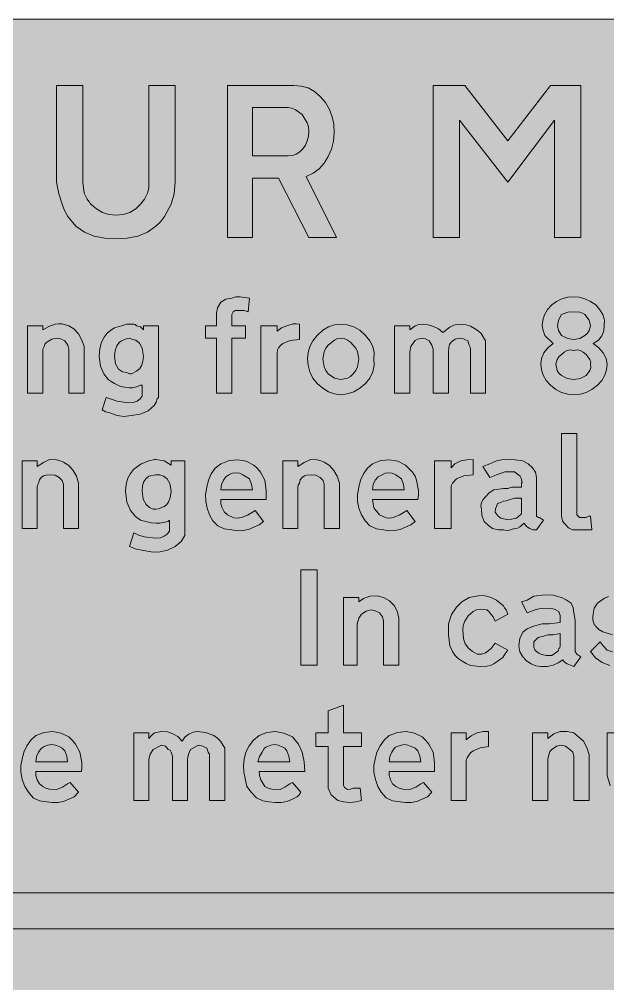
# Model space of a CAD drawing. Header units: metres. Extents: x 10 to 559, y 12 to 260.
# Drawn here: x 91.3 to 168, y 134.1 to 259.9 of the extents above; entities that cross this region are included whole.
import ezdxf

# ---------------------------------------------------------------- set-up
doc = ezdxf.new("R2010")
doc.units = ezdxf.units.M
for name, color, linetype, true_color in [('FILL_FIREBRICK_C36B00', 7, 'Continuous', 0xc36b00), ('FILL_WHITE_FFFFFF', 7, 'Continuous', 0xffffff), ('STROKE_WHITE_FFFFFF', 7, 'Continuous', 0xffffff)]:
    doc.layers.add(name, color=color, linetype=linetype, true_color=true_color)

msp = doc.modelspace()

# ---------------------------------------------------------------- hatches: boundary and pattern name
at = {"layer": 'FILL_FIREBRICK_C36B00', "true_color": 0xc36b00}
h = msp.add_hatch(color=7, dxfattribs=at)
h.dxf.hatch_style = 1
h.paths.add_polyline_path([(553.58, 259.78), (554.9, 259.38), (556.14, 258.7), (557.28, 257.76), (558.12, 256.72), (558.74, 255.51), (559.13, 254.17), (559.26, 252.72), (559.26, 18.9), (559.13, 17.71), (558.72, 16.38), (558.07, 15.05), (557.28, 13.86), (556.11, 12.94), (554.83, 12.33), (553.51, 11.99), (552.24, 11.88), (17.1, 11.88), (15.86, 11.99), (14.6, 12.33), (13.38, 12.94), (12.24, 13.86), (11.3, 15.03), (10.62, 16.31), (10.22, 17.63), (10.08, 18.9), (10.08, 252.72), (10.22, 254.07), (10.62, 255.42), (11.3, 256.66), (12.24, 257.76), (12.71, 258.27), (13.28, 258.7), (14.58, 259.38), (15.91, 259.78), (17.1, 259.92), (552.24, 259.92), (553.58, 259.78)])
at = {"layer": 'FILL_WHITE_FFFFFF', "true_color": 0xffffff}
h = msp.add_hatch(color=7, dxfattribs=at)
h.dxf.hatch_style = 1
h.paths.add_polyline_path([(99.54, 238.68), (99.72, 237.24), (100.1, 236.45), (100.62, 235.8), (101.33, 235.2), (102.1, 234.74), (102.95, 234.46), (103.86, 234.36), (104.8, 234.46), (105.68, 234.74), (106.47, 235.2), (107.1, 235.8), (107.62, 236.45), (108, 237.24), (108.16, 237.89), (108.18, 238.68), (108.18, 251.28), (111.6, 251.28), (111.6, 238.68), (111.46, 237.17), (111.06, 235.8), (110.2, 234.22), (109.69, 233.52), (109.08, 232.92), (108.01, 232.14), (106.74, 231.64), (105.33, 231.38), (103.86, 231.3), (102.41, 231.38), (101.05, 231.64), (99.78, 232.14), (98.64, 232.92), (97.6, 234.22), (97.17, 235), (96.84, 235.8), (96.41, 237.17), (96.12, 238.68), (96.12, 251.28), (99.54, 251.28), (99.54, 238.68)])
h = msp.add_hatch(color=7, dxfattribs=at)
h.dxf.hatch_style = 1
h.paths.add_polyline_path([(127.08, 251.28), (128.02, 251.21), (128.93, 250.96), (129.76, 250.52), (130.5, 249.84), (131.21, 249.07), (131.74, 248.17), (132.09, 247.21), (132.3, 246.24), (132.35, 245.1), (132.24, 244.01), (131.98, 242.97), (131.58, 242.01), (131.04, 241.15), (130.38, 240.42), (129.59, 239.83), (128.7, 239.4), (132.66, 231.48), (129.06, 231.48), (125.1, 239.22), (121.68, 239.22), (121.68, 231.48), (118.44, 231.48), (118.44, 251.28), (127.08, 251.28)])
h.paths.add_polyline_path([(126.89, 242.17), (127.39, 242.35), (127.85, 242.65), (128.25, 243.04), (128.59, 243.52), (128.84, 244.07), (129, 244.68), (129.06, 245.34), (129, 245.88), (128.81, 246.42), (128.16, 247.5), (127.26, 248.15), (126.79, 248.34), (126.36, 248.4), (121.68, 248.4), (121.68, 242.1), (126.36, 242.1), (126.89, 242.17)], flags=16)
h = msp.add_hatch(color=7, dxfattribs=at)
h.dxf.hatch_style = 1
h.paths.add_polyline_path([(145.26, 251.28), (149.4, 251.28), (154.98, 244.08), (160.56, 251.28), (164.52, 251.28), (164.52, 231.48), (161.1, 231.48), (161.1, 246.78), (154.98, 238.68), (148.68, 246.78), (148.68, 231.48), (145.26, 231.48), (145.26, 251.28)])
h = msp.add_hatch(color=7, dxfattribs=at)
h.dxf.hatch_style = 1
h.paths.add_polyline_path([(118.98, 211.14), (117, 211.14), (117, 218.34), (115.56, 218.34), (115.56, 219.96), (117, 219.96), (117, 221.58), (117.14, 222.3), (117.54, 223.02), (118.19, 223.42), (118.98, 223.56), (119.52, 223.72), (120.06, 223.74), (121.32, 223.56), (121.14, 221.76), (120.6, 221.92), (120.06, 221.94), (119.88, 221.94), (119.45, 221.92), (119.16, 221.76), (119, 221.4), (118.98, 221.04), (118.98, 219.96), (120.78, 219.96), (120.78, 218.34), (118.98, 218.34), (118.98, 211.14)])
h = msp.add_hatch(color=7, dxfattribs=at)
h.dxf.hatch_style = 1
h.paths.add_polyline_path([(167.81, 215.7), (167.94, 214.92), (167.87, 214.22), (167.65, 213.5), (167.26, 212.82), (166.68, 212.22), (165.97, 211.64), (165.22, 211.25), (164.43, 211.03), (163.62, 210.96), (162.81, 211.03), (162.02, 211.25), (161.27, 211.64), (160.56, 212.22), (159.98, 212.82), (159.59, 213.5), (159.37, 214.22), (159.3, 214.92), (159.4, 215.7), (159.71, 216.4), (160.21, 217.05), (160.92, 217.62), (159.84, 218.7), (159.59, 219.33), (159.48, 219.96), (159.55, 220.66), (159.77, 221.38), (160.16, 222.06), (160.74, 222.66), (161.34, 223.13), (162.05, 223.47), (162.82, 223.67), (163.62, 223.74), (164.32, 223.67), (165.06, 223.47), (165.8, 223.13), (166.5, 222.66), (167.02, 222.03), (167.4, 221.4), (167.63, 220.68), (167.58, 219.96), (167.51, 219.29), (167.27, 218.65), (166.82, 218.09), (166.14, 217.62), (166.88, 217.05), (167.45, 216.4), (167.81, 215.7)])
h.paths.add_polyline_path([(162.33, 216.52), (162, 216.18), (161.66, 215.88), (161.44, 215.55), (161.28, 214.92), (161.44, 214.13), (161.66, 213.78), (162, 213.48), (162.74, 213.07), (163.62, 212.94), (164.43, 213.07), (165.24, 213.48), (165.71, 214.13), (165.82, 214.52), (165.78, 214.92), (165.82, 215.22), (165.71, 215.55), (165.24, 216.18), (164.84, 216.52), (164.43, 216.72), (164.03, 216.79), (163.62, 216.72), (163.19, 216.79), (162.74, 216.72), (162.33, 216.52)], flags=16)
h.paths.add_polyline_path([(165.06, 218.7), (165.4, 219), (165.62, 219.33), (165.78, 219.96), (165.62, 220.68), (165.06, 221.4), (164.76, 221.61), (164.41, 221.71), (163.62, 221.76), (162.81, 221.71), (162, 221.4), (161.6, 220.68), (161.46, 219.96), (161.6, 219.33), (162, 218.7), (162.81, 218.29), (163.62, 218.16), (164.41, 218.29), (165.06, 218.7)], flags=16)
h = msp.add_hatch(color=7, dxfattribs=at)
h.dxf.hatch_style = 1
h.paths.add_polyline_path([(95.49, 218.2), (94.86, 217.8), (94.61, 217.53), (94.5, 217.26), (94.34, 216.9), (94.32, 216.54), (94.32, 211.14), (92.34, 211.14), (92.34, 219.96), (94.32, 219.96), (94.32, 219.42), (95.13, 219.85), (95.94, 220.14), (96.37, 220.21), (96.84, 220.18), (97.74, 219.96), (98.37, 219.55), (99, 218.88), (99.43, 218.07), (99.72, 217.26), (99.72, 211.14), (97.74, 211.14), (97.74, 216.9), (97.6, 217.44), (97.2, 217.98), (96.66, 218.23), (96.12, 218.34), (95.49, 218.2)])
h = msp.add_hatch(color=7, dxfattribs=at)
h.dxf.hatch_style = 1
h.paths.add_polyline_path([(103.68, 212.4), (102.92, 212.91), (102.29, 213.66), (101.86, 214.68), (101.7, 216), (101.78, 216.99), (102, 217.81), (102.33, 218.47), (102.74, 218.99), (103.19, 219.39), (103.67, 219.67), (104.58, 219.96), (105.3, 220.14), (105.48, 220.14), (105.66, 220.14), (106.2, 220.14), (106.38, 220.12), (106.56, 219.96), (107.08, 219.82), (107.46, 219.42), (107.46, 219.96), (109.44, 219.96), (109.44, 210.6), (109.26, 210.42), (109.13, 209.97), (108.88, 209.55), (108.09, 208.87), (107.03, 208.42), (105.84, 208.26), (104.94, 208.12), (104.04, 208.26), (102.96, 208.62), (102.51, 208.73), (102.06, 208.98), (102.6, 210.6), (104.04, 210.1), (105.48, 209.88), (106.12, 209.94), (106.65, 210.13), (107.05, 210.41), (107.28, 210.78), (107.28, 211.14), (107.28, 211.25), (107.28, 211.32), (107.28, 212.04), (107.28, 212.22), (107.17, 212.22), (107.1, 212.22), (106.56, 211.97), (106.02, 211.86), (105.66, 211.86), (105.01, 211.93), (104.37, 212.09), (103.68, 212.4)])
h.paths.add_polyline_path([(104.58, 217.98), (104.29, 217.75), (104, 217.33), (103.77, 216.74), (103.68, 216), (103.83, 214.98), (104.22, 214.31), (104.74, 213.95), (105.3, 213.84), (105.66, 213.66), (105.91, 213.7), (106.56, 214.02), (106.93, 214.33), (107.21, 214.74), (107.4, 215.29), (107.46, 216), (107.31, 217.02), (106.94, 217.69), (106.47, 218.05), (106.02, 218.16), (105.66, 218.34), (105.32, 218.29), (104.58, 217.98)], flags=16)
h = msp.add_hatch(color=7, dxfattribs=at)
h.dxf.hatch_style = 1
h.paths.add_polyline_path([(125.48, 219.67), (126.18, 219.96), (126.99, 220.18), (127.4, 220.21), (127.8, 220.14), (127.8, 218.16), (126.59, 218.02), (125.64, 217.62), (125.37, 217.42), (125.1, 217.08), (124.94, 216.79), (124.92, 216.36), (124.92, 211.14), (122.76, 211.14), (122.76, 219.96), (124.92, 219.96), (124.92, 219.24), (125.48, 219.67)])
h = msp.add_hatch(color=7, dxfattribs=at)
h.dxf.hatch_style = 1
h.paths.add_polyline_path([(129.17, 217.24), (129.56, 217.99), (130.14, 218.7), (130.85, 219.38), (131.6, 219.82), (132.39, 220.07), (133.2, 220.14), (134.04, 220.07), (134.89, 219.82), (135.71, 219.38), (136.44, 218.7), (137.01, 217.99), (137.39, 217.24), (137.55, 216.45), (137.52, 215.64), (137.55, 214.8), (137.39, 213.95), (137.01, 213.13), (136.44, 212.4), (135.71, 211.8), (134.89, 211.34), (134.04, 211.06), (133.2, 210.96), (132.39, 211.06), (131.6, 211.34), (130.85, 211.8), (130.14, 212.4), (129.56, 213.13), (129.17, 213.95), (128.95, 214.8), (128.88, 215.64), (128.95, 216.45), (129.17, 217.24)])
h.paths.add_polyline_path([(132.39, 218.09), (131.58, 217.44), (131.24, 217.01), (131.02, 216.54), (130.86, 215.64), (131.02, 214.58), (131.24, 214.1), (131.58, 213.66), (132.39, 213.1), (133.2, 212.94), (134.08, 213.1), (134.49, 213.32), (134.82, 213.66), (135.16, 214.1), (135.38, 214.58), (135.54, 215.64), (135.38, 216.54), (135.16, 217.01), (134.82, 217.44), (134.49, 217.81), (134.08, 218.09), (133.63, 218.28), (133.2, 218.34), (132.8, 218.28), (132.39, 218.09)], flags=16)
h = msp.add_hatch(color=7, dxfattribs=at)
h.dxf.hatch_style = 1
h.paths.add_polyline_path([(142.2, 219.42), (142.92, 219.96), (143.37, 220.12), (143.82, 220.14), (144.6, 220.07), (145.31, 219.87), (145.95, 219.53), (146.52, 219.06), (147.42, 219.78), (147.96, 220.03), (148.5, 220.14), (149.58, 220.07), (150.12, 219.91), (150.66, 219.6), (151.14, 219.3), (151.52, 218.92), (152.1, 217.98), (152.1, 217.62), (152.1, 217.44), (152.1, 211.14), (150.12, 211.14), (150.12, 216.9), (150.1, 217.17), (149.94, 217.44), (149.76, 217.98), (149.22, 218.23), (148.68, 218.34), (148.14, 218.2), (147.6, 217.8), (147.39, 217.5), (147.29, 217.17), (147.24, 216.54), (147.24, 211.14), (145.26, 211.14), (145.26, 216.9), (145.08, 217.44), (144.72, 217.98), (144.27, 218.23), (143.82, 218.34), (143.21, 218.2), (142.93, 218.04), (142.74, 217.8), (142.34, 217.24), (142.2, 216.54), (142.2, 211.14), (140.22, 211.14), (140.22, 219.96), (142.2, 219.96), (142.2, 219.42)])
h = msp.add_hatch(color=7, dxfattribs=at)
h.dxf.hatch_style = 1
h.paths.add_polyline_path([(162, 205.92), (163.98, 205.92), (163.98, 195.48), (164, 195.3), (164.16, 195.12), (164.34, 194.96), (164.52, 194.94), (165.24, 194.94), (165.51, 195.1), (165.78, 195.12), (165.96, 193.32), (164.7, 193.32), (163.44, 193.32), (162.92, 193.61), (162.54, 194.04), (162.3, 194.23), (162.14, 194.51), (162, 195.12), (162, 205.92)])
h = msp.add_hatch(color=7, dxfattribs=at)
h.dxf.hatch_style = 1
h.paths.add_polyline_path([(94.77, 200.47), (94.44, 200.37), (94.14, 200.16), (93.89, 199.87), (93.78, 199.44), (93.62, 199.17), (93.6, 198.9), (93.6, 193.5), (91.62, 193.5), (91.62, 202.32), (93.6, 202.32), (93.6, 201.6), (94.41, 202.12), (95.22, 202.5), (96.12, 202.45), (96.59, 202.35), (97.02, 202.14), (97.72, 201.73), (98.28, 201.06), (98.71, 200.32), (99, 199.44), (99, 193.5), (97.02, 193.5), (97.02, 199.26), (96.88, 199.78), (96.48, 200.16), (95.94, 200.47), (95.4, 200.52), (94.77, 200.47)])
h = msp.add_hatch(color=7, dxfattribs=at)
h.dxf.hatch_style = 1
h.paths.add_polyline_path([(106.41, 195.09), (105.77, 195.86), (105.3, 196.93), (105.12, 198.36), (105.2, 199.29), (105.42, 200.07), (105.76, 200.7), (106.18, 201.22), (107.17, 201.93), (108.18, 202.32), (108.9, 202.5), (109.08, 202.5), (110.16, 202.32), (111.06, 201.78), (111.06, 202.32), (112.86, 202.32), (112.86, 192.6), (112.4, 191.83), (111.62, 191.18), (110.61, 190.7), (109.44, 190.44), (108.45, 190.46), (107.46, 190.62), (106.56, 190.82), (105.66, 191.16), (106.2, 192.96), (106.88, 192.62), (107.57, 192.4), (109.08, 192.24), (109.69, 192.3), (110.18, 192.49), (110.57, 192.77), (110.88, 193.14), (110.88, 193.32), (110.88, 193.5), (110.88, 194.58), (110.7, 194.4), (109.62, 194.22), (109.08, 194.22), (108.49, 194.26), (107.1, 194.58), (106.41, 195.09)])
h.paths.add_polyline_path([(107.81, 200.03), (107.53, 199.62), (107.34, 199.07), (107.28, 198.36), (107.43, 197.34), (107.8, 196.65), (108.27, 196.23), (108.72, 196.02), (109.08, 196.02), (109.42, 196.06), (110.16, 196.38), (110.45, 196.59), (110.74, 196.96), (110.97, 197.54), (111.06, 198.36), (110.91, 199.36), (110.54, 199.98), (110.07, 200.33), (109.62, 200.52), (109.26, 200.52), (109.08, 200.52), (108.18, 200.34), (107.81, 200.03)], flags=16)
h = msp.add_hatch(color=7, dxfattribs=at)
h.dxf.hatch_style = 1
h.paths.add_polyline_path([(117.18, 193.86), (116.51, 194.51), (116.1, 195.3), (115.77, 196.14), (115.58, 197.03), (115.57, 197.96), (115.74, 198.9), (115.95, 199.81), (116.3, 200.63), (116.83, 201.36), (117.54, 201.96), (118.65, 202.36), (119.77, 202.48), (120.86, 202.29), (121.86, 201.78), (122.34, 201.34), (122.72, 200.86), (123.3, 199.8), (123.46, 198.47), (123.48, 197.28), (117.54, 197.28), (117.56, 196.74), (117.72, 196.2), (118.01, 195.68), (118.44, 195.3), (119.27, 194.92), (119.73, 194.87), (120.24, 194.94), (121.03, 195.23), (121.68, 195.66), (122.04, 195.84), (123.12, 194.4), (122.56, 193.97), (121.86, 193.68), (121.16, 193.37), (120.42, 193.23), (119.68, 193.22), (118.98, 193.32), (118.01, 193.45), (117.18, 193.86)])
h.paths.add_polyline_path([(121.57, 199.26), (121.32, 199.98), (120.42, 200.52), (119.99, 200.72), (119.52, 200.79), (119.05, 200.72), (118.62, 200.52), (118.19, 200.23), (117.9, 199.8), (117.65, 199.24), (117.54, 198.54), (121.68, 198.54), (121.57, 199.26)], flags=16)
h = msp.add_hatch(color=7, dxfattribs=at)
h.dxf.hatch_style = 1
h.paths.add_polyline_path([(128.79, 200.47), (128.46, 200.37), (128.16, 200.16), (127.91, 199.87), (127.8, 199.44), (127.64, 199.17), (127.62, 198.9), (127.62, 193.5), (125.64, 193.5), (125.64, 202.32), (127.62, 202.32), (127.62, 201.6), (128.43, 202.12), (129.24, 202.5), (130.14, 202.45), (130.61, 202.35), (131.04, 202.14), (131.74, 201.73), (132.3, 201.06), (132.73, 200.32), (133.02, 199.44), (133.02, 193.5), (131.04, 193.5), (131.04, 199.26), (130.91, 199.78), (130.5, 200.16), (129.96, 200.47), (129.42, 200.52), (128.79, 200.47)])
h = msp.add_hatch(color=7, dxfattribs=at)
h.dxf.hatch_style = 1
h.paths.add_polyline_path([(136.98, 193.86), (136.37, 194.51), (135.9, 195.3), (135.57, 196.14), (135.38, 197.03), (135.37, 197.96), (135.54, 198.9), (135.77, 199.81), (136.17, 200.63), (136.7, 201.36), (137.34, 201.96), (138.45, 202.36), (139.57, 202.48), (140.66, 202.29), (141.66, 201.78), (142.58, 200.86), (142.9, 200.34), (143.1, 199.8), (143.33, 198.47), (143.35, 197.85), (143.28, 197.28), (137.34, 197.28), (137.52, 196.2), (138.24, 195.3), (139.14, 194.92), (139.61, 194.87), (140.04, 194.94), (140.83, 195.23), (141.48, 195.66), (141.84, 195.84), (142.92, 194.4), (142.36, 193.97), (141.66, 193.68), (140.96, 193.37), (140.22, 193.23), (139.48, 193.22), (138.78, 193.32), (137.88, 193.45), (136.98, 193.86)])
h.paths.add_polyline_path([(141.37, 199.26), (141.12, 199.98), (140.4, 200.52), (139.89, 200.72), (139.43, 200.79), (139.01, 200.72), (138.6, 200.52), (138.08, 200.23), (137.7, 199.8), (137.45, 199.24), (137.34, 198.54), (141.48, 198.54), (141.37, 199.26)], flags=16)
h = msp.add_hatch(color=7, dxfattribs=at)
h.dxf.hatch_style = 1
h.paths.add_polyline_path([(148.1, 201.94), (148.86, 202.32), (149.67, 202.48), (150.48, 202.5), (150.48, 200.52), (149.27, 200.38), (148.32, 199.98), (147.78, 199.44), (147.62, 199.08), (147.6, 198.72), (147.6, 193.5), (145.44, 193.5), (145.44, 202.32), (147.6, 202.32), (147.6, 201.42), (148.1, 201.94)])
h = msp.add_hatch(color=7, dxfattribs=at)
h.dxf.hatch_style = 1
h.paths.add_polyline_path([(153, 193.5), (152.46, 193.88), (151.92, 194.4), (151.6, 195.21), (151.56, 196.02), (151.49, 196.45), (151.56, 196.9), (151.76, 197.31), (152.1, 197.64), (152.57, 198.16), (153.18, 198.54), (154.44, 198.72), (154.98, 198.74), (155.52, 198.9), (156.78, 198.9), (156.78, 199.44), (156.85, 199.55), (156.78, 199.8), (156.76, 200.07), (156.6, 200.34), (155.88, 200.88), (154.62, 200.88), (153.54, 200.52), (152.64, 200.16), (151.74, 201.6), (152.64, 201.96), (153.54, 202.32), (154.19, 202.48), (154.98, 202.5), (155.97, 202.48), (156.96, 202.32), (157.66, 201.94), (158.22, 201.42), (158.62, 200.86), (158.76, 200.16), (158.76, 198.36), (158.76, 195.48), (158.76, 195.12), (158.94, 194.96), (159.12, 194.94), (159.66, 194.58), (158.76, 193.32), (158.24, 193.34), (157.86, 193.5), (157.43, 193.79), (157.14, 194.22), (156.58, 193.72), (156.25, 193.56), (155.88, 193.5), (155.23, 193.27), (154.84, 193.25), (154.44, 193.32), (153.72, 193.34), (153, 193.5)])
h.paths.add_polyline_path([(155.7, 194.76), (156.13, 194.87), (156.42, 195.12), (156.67, 195.3), (156.78, 195.48), (156.78, 195.84), (156.78, 197.46), (155.88, 197.46), (154.8, 197.1), (154.37, 197.08), (154.08, 196.92), (153.67, 196.78), (153.54, 196.38), (153.38, 196.09), (153.36, 195.66), (153.72, 195.12), (154.08, 194.87), (154.44, 194.76), (155.07, 194.62), (155.7, 194.76)], flags=16)
h = msp.add_hatch(color=7, dxfattribs=at)
h.dxf.hatch_style = 1
h.paths.add_polyline_path([(130.14, 188.1), (130.14, 175.68), (127.98, 175.68), (127.98, 188.1), (130.14, 188.1)])
h = msp.add_hatch(color=7, dxfattribs=at)
h.dxf.hatch_style = 1
h.paths.add_polyline_path([(136.53, 182.74), (135.9, 182.34), (135.54, 181.8), (135.36, 181.08), (135.36, 175.68), (133.56, 175.68), (133.56, 184.5), (135.54, 184.5), (135.54, 183.96), (136.19, 184.39), (136.98, 184.68), (137.95, 184.72), (138.78, 184.5), (139.57, 184.09), (140.22, 183.42), (140.62, 182.61), (140.76, 181.8), (140.76, 175.68), (138.78, 175.68), (138.78, 181.44), (138.64, 181.98), (138.24, 182.52), (137.7, 182.77), (137.16, 182.88), (136.53, 182.74)])
h = msp.add_hatch(color=7, dxfattribs=at)
h.dxf.hatch_style = 1
h.paths.add_polyline_path([(151.56, 177.14), (152.1, 177.3), (152.82, 177.84), (153.36, 178.56), (154.98, 177.66), (154.62, 177.12), (154.33, 176.69), (153.9, 176.4), (153.18, 175.86), (152.75, 175.65), (152.28, 175.54), (151.38, 175.5), (150.14, 175.66), (149.58, 175.88), (149.04, 176.22), (148.53, 176.55), (148.1, 177.01), (147.72, 177.56), (147.42, 178.2), (147.26, 179.64), (147.24, 181.08), (147.65, 182.29), (148.32, 183.24), (149, 183.94), (149.94, 184.5), (151.11, 184.72), (151.71, 184.75), (152.28, 184.68), (152.92, 184.48), (153.5, 184.18), (154.44, 183.42), (154.55, 183.15), (154.8, 182.88), (154.98, 182.34), (153.36, 181.44), (153.07, 181.98), (152.64, 182.52), (152.53, 182.7), (152.28, 182.88), (151.38, 182.99), (150.91, 182.91), (150.48, 182.7), (149.81, 182.14), (149.4, 181.44), (149.19, 180.87), (149.11, 180.27), (149.22, 179.1), (149.45, 178.46), (149.85, 177.91), (150.38, 177.45), (151.02, 177.12), (151.56, 177.14)])
h = msp.add_hatch(color=7, dxfattribs=at)
h.dxf.hatch_style = 1
h.paths.add_polyline_path([(158.04, 175.86), (157.43, 176.24), (156.96, 176.76), (156.55, 177.41), (156.42, 178.2), (156.55, 179.17), (156.96, 180), (157.52, 180.43), (158.22, 180.72), (159.48, 181.08), (160.38, 181.08), (161.82, 181.26), (161.82, 181.62), (161.82, 182.16), (161.64, 182.7), (161.19, 182.95), (160.74, 183.06), (160.18, 183.13), (159.48, 183.06), (159.03, 183.04), (158.58, 182.88), (157.5, 182.52), (156.78, 183.96), (157.5, 184.14), (158.4, 184.68), (159.84, 184.86), (160.92, 184.81), (162, 184.5), (162.63, 184.21), (163.26, 183.78), (163.51, 183.15), (163.62, 182.52), (163.78, 181.55), (163.8, 180.72), (163.8, 177.84), (163.8, 177.48), (163.98, 177.12), (164.52, 176.76), (163.62, 175.5), (162.72, 175.86), (162.38, 176.06), (162.18, 176.4), (161.55, 175.97), (160.92, 175.68), (160.11, 175.52), (159.3, 175.5), (158.67, 175.61), (158.04, 175.86)])
h.paths.add_polyline_path([(160.74, 176.94), (161.46, 177.48), (161.62, 177.59), (161.64, 177.84), (161.8, 177.95), (161.82, 178.2), (161.82, 179.82), (160.92, 179.64), (160.22, 179.62), (159.66, 179.46), (158.94, 179.28), (158.4, 178.74), (158.4, 178.02), (158.51, 177.68), (158.76, 177.48), (159.03, 177.23), (159.3, 177.12), (160.02, 176.96), (160.74, 176.94)], flags=16)
h = msp.add_hatch(color=7, dxfattribs=at)
h.dxf.hatch_style = 1
h.paths.add_polyline_path([(169.74, 181.44), (169.92, 181.26), (170.28, 181.26), (171.08, 181.13), (171.83, 180.76), (172.48, 180.2), (172.98, 179.46), (173.14, 178.83), (173.16, 178.2), (172.93, 177.32), (172.44, 176.58), (171.73, 176.11), (170.98, 175.77), (170.19, 175.57), (169.38, 175.5), (168.31, 175.63), (167.31, 176.02), (166.44, 176.64), (165.78, 177.48), (167.04, 178.74), (167.42, 178.2), (167.94, 177.66), (168.66, 177.41), (169.38, 177.3), (170.1, 177.48), (170.37, 177.5), (170.64, 177.66), (170.91, 177.86), (171.18, 178.2), (171, 178.56), (170.98, 178.81), (170.82, 178.92), (170.17, 179.32), (169.38, 179.46), (169.02, 179.48), (168.66, 179.64), (167.38, 180.04), (166.86, 180.35), (166.5, 180.72), (166.41, 180.88), (166.32, 180.9), (166.09, 181.55), (166.07, 181.94), (166.14, 182.34), (166.27, 183.13), (166.68, 183.78), (167.6, 184.43), (168.12, 184.62), (168.66, 184.68), (169.02, 184.68), (170.1, 184.81), (171.18, 184.68), (172.15, 184.27), (172.98, 183.6), (171.72, 182.34), (170.8, 182.74), (169.74, 182.88), (168.84, 182.88), (168.43, 182.59), (168.3, 182.16), (168.41, 181.8), (168.66, 181.44), (169.74, 181.44)])
h = msp.add_hatch(color=7, dxfattribs=at)
h.dxf.hatch_style = 1
h.paths.add_polyline_path([(133.7, 159.75), (134.1, 159.48), (134.46, 159.5), (134.82, 159.66), (135.72, 159.66), (135.9, 158.04), (135.17, 157.84), (134.37, 157.77), (133.57, 157.84), (132.84, 158.04), (131.94, 158.76), (131.58, 159.66), (131.58, 165.06), (129.96, 165.06), (129.96, 166.86), (131.58, 166.86), (131.58, 169.74), (133.56, 170.46), (133.56, 166.86), (135.9, 166.86), (135.9, 165.06), (133.56, 165.06), (133.56, 160.02), (133.7, 159.75)])
h = msp.add_hatch(color=7, dxfattribs=at)
h.dxf.hatch_style = 1
h.paths.add_polyline_path([(93.06, 158.4), (92.45, 159.12), (91.98, 159.84), (91.65, 160.78), (91.46, 161.71), (91.45, 162.6), (91.62, 163.44), (91.85, 164.35), (92.25, 165.17), (92.78, 165.9), (93.42, 166.5), (94.53, 166.9), (95.65, 167.02), (96.74, 166.83), (97.74, 166.32), (98.22, 165.88), (98.6, 165.4), (99.18, 164.34), (99.41, 163.01), (99.43, 162.39), (99.36, 161.82), (93.42, 161.82), (93.44, 161.28), (93.6, 160.74), (93.89, 160.22), (94.32, 159.84), (94.75, 159.63), (95.22, 159.52), (96.12, 159.48), (96.91, 159.77), (97.56, 160.2), (97.92, 160.38), (99, 159.12), (98.44, 158.53), (97.74, 158.22), (97.04, 157.91), (96.3, 157.77), (95.56, 157.76), (94.86, 157.86), (93.89, 157.99), (93.06, 158.4)])
h.paths.add_polyline_path([(97.45, 163.8), (97.2, 164.52), (96.84, 164.86), (96.48, 165.06), (95.97, 165.26), (95.49, 165.33), (95.01, 165.26), (94.5, 165.06), (94.14, 164.83), (93.78, 164.34), (93.53, 163.78), (93.42, 163.08), (97.56, 163.08), (97.45, 163.8)], flags=16)
h = msp.add_hatch(color=7, dxfattribs=at)
h.dxf.hatch_style = 1
h.paths.add_polyline_path([(108.18, 166.14), (108.54, 166.57), (108.9, 166.86), (109.8, 167.04), (110.58, 166.97), (111.29, 166.75), (111.93, 166.36), (112.5, 165.78), (112.88, 166.3), (113.4, 166.68), (113.94, 166.93), (114.48, 167.04), (115.56, 166.9), (116.64, 166.5), (117.12, 166.17), (117.5, 165.76), (118.08, 164.88), (118.08, 164.52), (118.08, 158.04), (116.1, 158.04), (116.1, 163.8), (116.08, 164.07), (115.92, 164.34), (115.74, 164.88), (115.2, 165.13), (114.66, 165.24), (113.58, 164.7), (113.33, 164.07), (113.22, 163.44), (113.22, 158.04), (111.24, 158.04), (111.24, 163.8), (111.06, 164.34), (110.95, 164.59), (110.7, 164.7), (110.32, 165.1), (109.8, 165.24), (108.72, 164.7), (108.32, 164.07), (108.18, 163.44), (108.18, 158.04), (106.2, 158.04), (106.2, 166.86), (108.18, 166.86), (108.18, 166.14)])
h = msp.add_hatch(color=7, dxfattribs=at)
h.dxf.hatch_style = 1
h.paths.add_polyline_path([(122.22, 158.4), (121.52, 159.12), (120.96, 159.84), (120.58, 161.71), (120.53, 162.6), (120.6, 163.44), (120.83, 164.35), (121.25, 165.17), (121.84, 165.9), (122.58, 166.5), (123.58, 166.9), (124.67, 167.02), (125.79, 166.83), (126.9, 166.32), (127.67, 165.4), (128.16, 164.34), (128.41, 163.08), (128.52, 161.82), (122.58, 161.82), (122.6, 161.28), (122.76, 160.74), (123.3, 159.84), (123.74, 159.63), (124.22, 159.52), (125.28, 159.48), (125.91, 159.77), (126.54, 160.2), (126.9, 160.38), (127.98, 159.12), (127.79, 158.78), (127.51, 158.53), (126.9, 158.22), (126.19, 157.91), (125.44, 157.77), (124.65, 157.76), (123.84, 157.86), (123.03, 157.99), (122.22, 158.4)])
h.paths.add_polyline_path([(126.43, 163.8), (126.18, 164.52), (125.89, 164.86), (125.46, 165.06), (125.03, 165.26), (124.56, 165.33), (124.09, 165.26), (123.66, 165.06), (123.42, 165), (123.23, 164.83), (122.94, 164.34), (122.6, 163.78), (122.4, 163.08), (126.54, 163.08), (126.43, 163.8)], flags=16)
h = msp.add_hatch(color=7, dxfattribs=at)
h.dxf.hatch_style = 1
h.paths.add_polyline_path([(139.14, 158.4), (138.47, 159.12), (138.06, 159.84), (137.73, 160.78), (137.54, 161.71), (137.53, 162.6), (137.7, 163.44), (137.93, 164.35), (138.33, 165.17), (138.86, 165.9), (139.5, 166.5), (140.61, 166.9), (141.73, 167.02), (142.82, 166.83), (143.82, 166.32), (144.3, 165.88), (144.68, 165.4), (145.26, 164.34), (145.42, 163.01), (145.44, 161.82), (139.5, 161.82), (139.52, 161.28), (139.68, 160.74), (139.97, 160.22), (140.4, 159.84), (140.83, 159.63), (141.3, 159.52), (142.2, 159.48), (142.99, 159.77), (143.64, 160.2), (144, 160.38), (145.08, 159.12), (144.52, 158.53), (143.82, 158.22), (143.12, 157.91), (142.38, 157.77), (141.64, 157.76), (140.94, 157.86), (139.97, 157.99), (139.14, 158.4)])
h.paths.add_polyline_path([(143.53, 163.8), (143.28, 164.52), (142.9, 164.86), (142.38, 165.06), (141.97, 165.26), (141.55, 165.33), (141.09, 165.26), (140.58, 165.06), (140.34, 165), (140.15, 164.83), (139.86, 164.34), (139.61, 163.78), (139.5, 163.08), (143.64, 163.08), (143.53, 163.8)], flags=16)
h = msp.add_hatch(color=7, dxfattribs=at)
h.dxf.hatch_style = 1
h.paths.add_polyline_path([(150.23, 166.48), (151.02, 166.86), (151.81, 167.02), (152.46, 167.04), (152.46, 165.06), (151.4, 164.92), (150.48, 164.52), (150.14, 164.25), (149.94, 163.98), (149.69, 163.62), (149.58, 163.26), (149.58, 158.04), (147.6, 158.04), (147.6, 166.86), (149.58, 166.86), (149.58, 165.96), (150.23, 166.48)])
h = msp.add_hatch(color=7, dxfattribs=at)
h.dxf.hatch_style = 1
h.paths.add_polyline_path([(161.37, 165.1), (160.74, 164.7), (160.49, 164.43), (160.38, 164.16), (160.2, 163.44), (160.2, 158.04), (158.22, 158.04), (158.22, 166.86), (160.2, 166.86), (160.2, 166.14), (161.01, 166.72), (161.82, 167.04), (162.72, 167.02), (163.62, 166.86), (164.88, 165.78), (165.31, 164.95), (165.6, 163.98), (165.6, 158.04), (163.62, 158.04), (163.62, 163.8), (163.49, 164.32), (163.08, 164.7), (162.54, 165.1), (162, 165.24), (161.37, 165.1)])
h = msp.add_hatch(color=7, dxfattribs=at)
h.dxf.hatch_style = 1
h.paths.add_polyline_path([(171.05, 157.92), (170.39, 158.11), (169.2, 158.76), (168.72, 159.33), (168.37, 159.95), (167.94, 161.28), (167.94, 166.86), (169.92, 166.86), (169.92, 161.1), (170.12, 160.56), (170.46, 160.02), (171.09, 159.77), (171.72, 159.66), (172.26, 159.77), (172.8, 160.02), (173.21, 160.56), (173.34, 161.1), (173.34, 166.86), (175.32, 166.86), (175.32, 158.04), (173.34, 158.04), (173.34, 158.4), (172.98, 158.15), (172.62, 158.04), (172.1, 157.88), (171.72, 157.86), (171.05, 157.92)])
h = msp.add_hatch(color=7, dxfattribs=at)
h.dxf.hatch_style = 1
h.paths.add_polyline_path([(77.4, 136.62), (70.38, 136.62), (63.18, 143.64), (70.38, 150.66), (77.4, 150.66), (72.72, 145.98), (506.16, 145.98), (506.16, 141.3), (72.72, 141.3), (77.4, 136.62)])

# ---------------------------------------------------------------- linework, layer by layer
at = {"layer": 'FILL_FIREBRICK_C36B00', "lineweight": 0, "true_color": 0xc36b00}
msp.add_lwpolyline([(552.24, 11.88), (17.1, 11.88), (15.86, 11.99), (14.6, 12.33), (13.38, 12.94), (12.24, 13.86), (11.3, 15.03), (10.62, 16.31), (10.22, 17.63), (10.08, 18.9), (10.08, 252.72), (10.22, 254.07), (10.62, 255.42), (11.3, 256.66), (12.24, 257.76), (12.71, 258.27), (13.28, 258.7), (14.58, 259.38), (15.91, 259.78), (17.1, 259.92), (552.24, 259.92)], dxfattribs=at)
at = {"layer": 'FILL_WHITE_FFFFFF', "lineweight": 0, "true_color": 0xffffff}
for points in [[(99.54, 238.68), (99.72, 237.24), (100.1, 236.45), (100.62, 235.8), (101.33, 235.2), (102.1, 234.74), (102.95, 234.46), (103.86, 234.36), (104.8, 234.46), (105.68, 234.74), (106.47, 235.2), (107.1, 235.8), (107.62, 236.45), (108, 237.24), (108.16, 237.89), (108.18, 238.68), (108.18, 251.28), (111.6, 251.28), (111.6, 238.68), (111.46, 237.17), (111.06, 235.8), (110.2, 234.22), (109.69, 233.52), (109.08, 232.92), (108.01, 232.14), (106.74, 231.64), (105.33, 231.38), (103.86, 231.3), (102.41, 231.38), (101.05, 231.64), (99.78, 232.14), (98.64, 232.92), (97.6, 234.22), (97.17, 235), (96.84, 235.8), (96.41, 237.17), (96.12, 238.68), (96.12, 251.28), (99.54, 251.28)], [(127.08, 251.28), (128.02, 251.21), (128.93, 250.96), (129.76, 250.52), (130.5, 249.84), (131.21, 249.07), (131.74, 248.17), (132.09, 247.21), (132.3, 246.24), (132.35, 245.1), (132.24, 244.01), (131.98, 242.97), (131.58, 242.01), (131.04, 241.15), (130.38, 240.42), (129.59, 239.83), (128.7, 239.4), (132.66, 231.48), (129.06, 231.48), (125.1, 239.22), (121.68, 239.22), (121.68, 231.48), (118.44, 231.48), (118.44, 251.28)], [(145.26, 251.28), (149.4, 251.28), (154.98, 244.08), (160.56, 251.28), (164.52, 251.28), (164.52, 231.48), (161.1, 231.48), (161.1, 246.78), (154.98, 238.68), (148.68, 246.78), (148.68, 231.48), (145.26, 231.48)], [(126.89, 242.17), (127.39, 242.35), (127.85, 242.65), (128.25, 243.04), (128.59, 243.52), (128.84, 244.07), (129, 244.68), (129.06, 245.34), (129, 245.88), (128.81, 246.42), (128.16, 247.5), (127.26, 248.15), (126.79, 248.34), (126.36, 248.4), (121.68, 248.4), (121.68, 242.1), (126.36, 242.1)], [(118.98, 211.14), (117, 211.14), (117, 218.34), (115.56, 218.34), (115.56, 219.96), (117, 219.96), (117, 221.58), (117.14, 222.3), (117.54, 223.02), (118.19, 223.42), (118.98, 223.56), (119.52, 223.72), (120.06, 223.74), (121.32, 223.56), (121.14, 221.76), (120.6, 221.92), (120.06, 221.94), (119.88, 221.94), (119.45, 221.92), (119.16, 221.76), (119, 221.4), (118.98, 221.04), (118.98, 219.96), (120.78, 219.96), (120.78, 218.34), (118.98, 218.34)], [(167.81, 215.7), (167.94, 214.92), (167.87, 214.22), (167.65, 213.5), (167.26, 212.82), (166.68, 212.22), (165.97, 211.64), (165.22, 211.25), (164.43, 211.03), (163.62, 210.96), (162.81, 211.03), (162.02, 211.25), (161.27, 211.64), (160.56, 212.22), (159.98, 212.82), (159.59, 213.5), (159.37, 214.22), (159.3, 214.92), (159.4, 215.7), (159.71, 216.4), (160.21, 217.05), (160.92, 217.62), (159.84, 218.7), (159.59, 219.33), (159.48, 219.96), (159.55, 220.66), (159.77, 221.38), (160.16, 222.06), (160.74, 222.66), (161.34, 223.13), (162.05, 223.47), (162.82, 223.67), (163.62, 223.74), (164.32, 223.67), (165.06, 223.47), (165.8, 223.13), (166.5, 222.66), (167.02, 222.03), (167.4, 221.4), (167.63, 220.68), (167.58, 219.96), (167.51, 219.29), (167.27, 218.65), (166.82, 218.09), (166.14, 217.62), (166.88, 217.05), (167.45, 216.4)], [(165.06, 218.7), (165.4, 219), (165.62, 219.33), (165.78, 219.96), (165.62, 220.68), (165.06, 221.4), (164.76, 221.61), (164.41, 221.71), (163.62, 221.76), (162.81, 221.71), (162, 221.4), (161.6, 220.68), (161.46, 219.96), (161.6, 219.33), (162, 218.7), (162.81, 218.29), (163.62, 218.16), (164.41, 218.29)], [(95.49, 218.2), (94.86, 217.8), (94.61, 217.53), (94.5, 217.26), (94.34, 216.9), (94.32, 216.54), (94.32, 211.14), (92.34, 211.14), (92.34, 219.96), (94.32, 219.96), (94.32, 219.42), (95.13, 219.85), (95.94, 220.14), (96.37, 220.21), (96.84, 220.18), (97.74, 219.96), (98.37, 219.55), (99, 218.88), (99.43, 218.07), (99.72, 217.26), (99.72, 211.14), (97.74, 211.14), (97.74, 216.9), (97.6, 217.44), (97.2, 217.98), (96.66, 218.23), (96.12, 218.34)], [(103.68, 212.4), (102.92, 212.91), (102.29, 213.66), (101.86, 214.68), (101.7, 216), (101.78, 216.99), (102, 217.81), (102.33, 218.47), (102.74, 218.99), (103.19, 219.39), (103.67, 219.67), (104.58, 219.96), (105.3, 220.14), (105.48, 220.14), (105.66, 220.14), (106.2, 220.14), (106.38, 220.12), (106.56, 219.96), (107.08, 219.82), (107.46, 219.42), (107.46, 219.96), (109.44, 219.96), (109.44, 210.6), (109.26, 210.42), (109.13, 209.97), (108.88, 209.55), (108.09, 208.87), (107.03, 208.42), (105.84, 208.26), (104.94, 208.12), (104.04, 208.26), (102.96, 208.62), (102.51, 208.73), (102.06, 208.98), (102.6, 210.6), (104.04, 210.1), (105.48, 209.88), (106.12, 209.94), (106.65, 210.13), (107.05, 210.41), (107.28, 210.78), (107.28, 211.14), (107.28, 211.25), (107.28, 211.32), (107.28, 212.04), (107.28, 212.22), (107.17, 212.22), (107.1, 212.22), (106.56, 211.97), (106.02, 211.86), (105.66, 211.86), (105.01, 211.93), (104.37, 212.09)], [(125.48, 219.67), (126.18, 219.96), (126.99, 220.18), (127.4, 220.21), (127.8, 220.14), (127.8, 218.16), (126.59, 218.02), (125.64, 217.62), (125.37, 217.42), (125.1, 217.08), (124.94, 216.79), (124.92, 216.36), (124.92, 211.14), (122.76, 211.14), (122.76, 219.96), (124.92, 219.96), (124.92, 219.24)], [(129.17, 217.24), (129.56, 217.99), (130.14, 218.7), (130.85, 219.38), (131.6, 219.82), (132.39, 220.07), (133.2, 220.14), (134.04, 220.07), (134.89, 219.82), (135.71, 219.38), (136.44, 218.7), (137.01, 217.99), (137.39, 217.24), (137.55, 216.45), (137.52, 215.64), (137.55, 214.8), (137.39, 213.95), (137.01, 213.13), (136.44, 212.4), (135.71, 211.8), (134.89, 211.34), (134.04, 211.06), (133.2, 210.96), (132.39, 211.06), (131.6, 211.34), (130.85, 211.8), (130.14, 212.4), (129.56, 213.13), (129.17, 213.95), (128.95, 214.8), (128.88, 215.64), (128.95, 216.45)], [(142.2, 219.42), (142.92, 219.96), (143.37, 220.12), (143.82, 220.14), (144.6, 220.07), (145.31, 219.87), (145.95, 219.53), (146.52, 219.06), (147.42, 219.78), (147.96, 220.03), (148.5, 220.14), (149.58, 220.07), (150.12, 219.91), (150.66, 219.6), (151.14, 219.3), (151.52, 218.92), (152.1, 217.98), (152.1, 217.62), (152.1, 217.44), (152.1, 211.14), (150.12, 211.14), (150.12, 216.9), (150.1, 217.17), (149.94, 217.44), (149.76, 217.98), (149.22, 218.23), (148.68, 218.34), (148.14, 218.2), (147.6, 217.8), (147.39, 217.5), (147.29, 217.17), (147.24, 216.54), (147.24, 211.14), (145.26, 211.14), (145.26, 216.9), (145.08, 217.44), (144.72, 217.98), (144.27, 218.23), (143.82, 218.34), (143.21, 218.2), (142.93, 218.04), (142.74, 217.8), (142.34, 217.24), (142.2, 216.54), (142.2, 211.14), (140.22, 211.14), (140.22, 219.96), (142.2, 219.96)], [(104.58, 217.98), (104.29, 217.75), (104, 217.33), (103.77, 216.74), (103.68, 216), (103.83, 214.98), (104.22, 214.31), (104.74, 213.95), (105.3, 213.84), (105.66, 213.66), (105.91, 213.7), (106.56, 214.02), (106.93, 214.33), (107.21, 214.74), (107.4, 215.29), (107.46, 216), (107.31, 217.02), (106.94, 217.69), (106.47, 218.05), (106.02, 218.16), (105.66, 218.34), (105.32, 218.29)], [(132.39, 218.09), (131.58, 217.44), (131.24, 217.01), (131.02, 216.54), (130.86, 215.64), (131.02, 214.58), (131.24, 214.1), (131.58, 213.66), (132.39, 213.1), (133.2, 212.94), (134.08, 213.1), (134.49, 213.32), (134.82, 213.66), (135.16, 214.1), (135.38, 214.58), (135.54, 215.64), (135.38, 216.54), (135.16, 217.01), (134.82, 217.44), (134.49, 217.81), (134.08, 218.09), (133.63, 218.28), (133.2, 218.34), (132.8, 218.28)], [(162.33, 216.52), (162, 216.18), (161.66, 215.88), (161.44, 215.55), (161.28, 214.92), (161.44, 214.13), (161.66, 213.78), (162, 213.48), (162.74, 213.07), (163.62, 212.94), (164.43, 213.07), (165.24, 213.48), (165.71, 214.13), (165.82, 214.52), (165.78, 214.92), (165.82, 215.22), (165.71, 215.55), (165.24, 216.18), (164.84, 216.52), (164.43, 216.72), (164.03, 216.79), (163.62, 216.72), (163.19, 216.79), (162.74, 216.72)], [(162, 205.92), (163.98, 205.92), (163.98, 195.48), (164, 195.3), (164.16, 195.12), (164.34, 194.96), (164.52, 194.94), (165.24, 194.94), (165.51, 195.1), (165.78, 195.12), (165.96, 193.32), (164.7, 193.32), (163.44, 193.32), (162.92, 193.61), (162.54, 194.04), (162.3, 194.23), (162.14, 194.51), (162, 195.12)], [(94.77, 200.47), (94.44, 200.37), (94.14, 200.16), (93.89, 199.87), (93.78, 199.44), (93.62, 199.17), (93.6, 198.9), (93.6, 193.5), (91.62, 193.5), (91.62, 202.32), (93.6, 202.32), (93.6, 201.6), (94.41, 202.12), (95.22, 202.5), (96.12, 202.45), (96.59, 202.35), (97.02, 202.14), (97.72, 201.73), (98.28, 201.06), (98.71, 200.32), (99, 199.44), (99, 193.5), (97.02, 193.5), (97.02, 199.26), (96.88, 199.78), (96.48, 200.16), (95.94, 200.47), (95.4, 200.52)], [(106.41, 195.09), (105.77, 195.86), (105.3, 196.93), (105.12, 198.36), (105.2, 199.29), (105.42, 200.07), (105.76, 200.7), (106.18, 201.22), (107.17, 201.93), (108.18, 202.32), (108.9, 202.5), (109.08, 202.5), (110.16, 202.32), (111.06, 201.78), (111.06, 202.32), (112.86, 202.32), (112.86, 192.6), (112.4, 191.83), (111.62, 191.18), (110.61, 190.7), (109.44, 190.44), (108.45, 190.46), (107.46, 190.62), (106.56, 190.82), (105.66, 191.16), (106.2, 192.96), (106.88, 192.62), (107.57, 192.4), (109.08, 192.24), (109.69, 192.3), (110.18, 192.49), (110.57, 192.77), (110.88, 193.14), (110.88, 193.32), (110.88, 193.5), (110.88, 194.58), (110.7, 194.4), (109.62, 194.22), (109.08, 194.22), (108.49, 194.26), (107.1, 194.58)], [(117.18, 193.86), (116.51, 194.51), (116.1, 195.3), (115.77, 196.14), (115.58, 197.03), (115.57, 197.96), (115.74, 198.9), (115.95, 199.81), (116.3, 200.63), (116.83, 201.36), (117.54, 201.96), (118.65, 202.36), (119.77, 202.48), (120.86, 202.29), (121.86, 201.78), (122.34, 201.34), (122.72, 200.86), (123.3, 199.8), (123.46, 198.47), (123.48, 197.28), (117.54, 197.28), (117.56, 196.74), (117.72, 196.2), (118.01, 195.68), (118.44, 195.3), (119.27, 194.92), (119.73, 194.87), (120.24, 194.94), (121.03, 195.23), (121.68, 195.66), (122.04, 195.84), (123.12, 194.4), (122.56, 193.97), (121.86, 193.68), (121.16, 193.37), (120.42, 193.23), (119.68, 193.22), (118.98, 193.32), (118.01, 193.45)], [(128.79, 200.47), (128.46, 200.37), (128.16, 200.16), (127.91, 199.87), (127.8, 199.44), (127.64, 199.17), (127.62, 198.9), (127.62, 193.5), (125.64, 193.5), (125.64, 202.32), (127.62, 202.32), (127.62, 201.6), (128.43, 202.12), (129.24, 202.5), (130.14, 202.45), (130.61, 202.35), (131.04, 202.14), (131.74, 201.73), (132.3, 201.06), (132.73, 200.32), (133.02, 199.44), (133.02, 193.5), (131.04, 193.5), (131.04, 199.26), (130.91, 199.78), (130.5, 200.16), (129.96, 200.47), (129.42, 200.52)], [(136.98, 193.86), (136.37, 194.51), (135.9, 195.3), (135.57, 196.14), (135.38, 197.03), (135.37, 197.96), (135.54, 198.9), (135.77, 199.81), (136.17, 200.63), (136.7, 201.36), (137.34, 201.96), (138.45, 202.36), (139.57, 202.48), (140.66, 202.29), (141.66, 201.78), (142.58, 200.86), (142.9, 200.34), (143.1, 199.8), (143.33, 198.47), (143.35, 197.85), (143.28, 197.28), (137.34, 197.28), (137.52, 196.2), (138.24, 195.3), (139.14, 194.92), (139.61, 194.87), (140.04, 194.94), (140.83, 195.23), (141.48, 195.66), (141.84, 195.84), (142.92, 194.4), (142.36, 193.97), (141.66, 193.68), (140.96, 193.37), (140.22, 193.23), (139.48, 193.22), (138.78, 193.32), (137.88, 193.45)], [(148.1, 201.94), (148.86, 202.32), (149.67, 202.48), (150.48, 202.5), (150.48, 200.52), (149.27, 200.38), (148.32, 199.98), (147.78, 199.44), (147.62, 199.08), (147.6, 198.72), (147.6, 193.5), (145.44, 193.5), (145.44, 202.32), (147.6, 202.32), (147.6, 201.42)], [(153, 193.5), (152.46, 193.88), (151.92, 194.4), (151.6, 195.21), (151.56, 196.02), (151.49, 196.45), (151.56, 196.9), (151.76, 197.31), (152.1, 197.64), (152.57, 198.16), (153.18, 198.54), (154.44, 198.72), (154.98, 198.74), (155.52, 198.9), (156.78, 198.9), (156.78, 199.44), (156.85, 199.55), (156.78, 199.8), (156.76, 200.07), (156.6, 200.34), (155.88, 200.88), (154.62, 200.88), (153.54, 200.52), (152.64, 200.16), (151.74, 201.6), (152.64, 201.96), (153.54, 202.32), (154.19, 202.48), (154.98, 202.5), (155.97, 202.48), (156.96, 202.32), (157.66, 201.94), (158.22, 201.42), (158.62, 200.86), (158.76, 200.16), (158.76, 198.36), (158.76, 195.48), (158.76, 195.12), (158.94, 194.96), (159.12, 194.94), (159.66, 194.58), (158.76, 193.32), (158.24, 193.34), (157.86, 193.5), (157.43, 193.79), (157.14, 194.22), (156.58, 193.72), (156.25, 193.56), (155.88, 193.5), (155.23, 193.27), (154.84, 193.25), (154.44, 193.32), (153.72, 193.34)], [(107.81, 200.03), (107.53, 199.62), (107.34, 199.07), (107.28, 198.36), (107.43, 197.34), (107.8, 196.65), (108.27, 196.23), (108.72, 196.02), (109.08, 196.02), (109.42, 196.06), (110.16, 196.38), (110.45, 196.59), (110.74, 196.96), (110.97, 197.54), (111.06, 198.36), (110.91, 199.36), (110.54, 199.98), (110.07, 200.33), (109.62, 200.52), (109.26, 200.52), (109.08, 200.52), (108.18, 200.34)], [(121.57, 199.26), (121.32, 199.98), (120.42, 200.52), (119.99, 200.72), (119.52, 200.79), (119.05, 200.72), (118.62, 200.52), (118.19, 200.23), (117.9, 199.8), (117.65, 199.24), (117.54, 198.54), (121.68, 198.54)], [(141.37, 199.26), (141.12, 199.98), (140.4, 200.52), (139.89, 200.72), (139.43, 200.79), (139.01, 200.72), (138.6, 200.52), (138.08, 200.23), (137.7, 199.8), (137.45, 199.24), (137.34, 198.54), (141.48, 198.54)], [(155.7, 194.76), (156.13, 194.87), (156.42, 195.12), (156.67, 195.3), (156.78, 195.48), (156.78, 195.84), (156.78, 197.46), (155.88, 197.46), (154.8, 197.1), (154.37, 197.08), (154.08, 196.92), (153.67, 196.78), (153.54, 196.38), (153.38, 196.09), (153.36, 195.66), (153.72, 195.12), (154.08, 194.87), (154.44, 194.76), (155.07, 194.62)], [(130.14, 188.1), (130.14, 175.68), (127.98, 175.68), (127.98, 188.1)], [(136.53, 182.74), (135.9, 182.34), (135.54, 181.8), (135.36, 181.08), (135.36, 175.68), (133.56, 175.68), (133.56, 184.5), (135.54, 184.5), (135.54, 183.96), (136.19, 184.39), (136.98, 184.68), (137.95, 184.72), (138.78, 184.5), (139.57, 184.09), (140.22, 183.42), (140.62, 182.61), (140.76, 181.8), (140.76, 175.68), (138.78, 175.68), (138.78, 181.44), (138.64, 181.98), (138.24, 182.52), (137.7, 182.77), (137.16, 182.88)], [(151.56, 177.14), (152.1, 177.3), (152.82, 177.84), (153.36, 178.56), (154.98, 177.66), (154.62, 177.12), (154.33, 176.69), (153.9, 176.4), (153.18, 175.86), (152.75, 175.65), (152.28, 175.54), (151.38, 175.5), (150.14, 175.66), (149.58, 175.88), (149.04, 176.22), (148.53, 176.55), (148.1, 177.01), (147.72, 177.56), (147.42, 178.2), (147.26, 179.64), (147.24, 181.08), (147.65, 182.29), (148.32, 183.24), (149, 183.94), (149.94, 184.5), (151.11, 184.72), (151.71, 184.75), (152.28, 184.68), (152.92, 184.48), (153.5, 184.18), (154.44, 183.42), (154.55, 183.15), (154.8, 182.88), (154.98, 182.34), (153.36, 181.44), (153.07, 181.98), (152.64, 182.52), (152.53, 182.7), (152.28, 182.88), (151.38, 182.99), (150.91, 182.91), (150.48, 182.7), (149.81, 182.14), (149.4, 181.44), (149.19, 180.87), (149.11, 180.27), (149.22, 179.1), (149.45, 178.46), (149.85, 177.91), (150.38, 177.45), (151.02, 177.12)], [(158.04, 175.86), (157.43, 176.24), (156.96, 176.76), (156.55, 177.41), (156.42, 178.2), (156.55, 179.17), (156.96, 180), (157.52, 180.43), (158.22, 180.72), (159.48, 181.08), (160.38, 181.08), (161.82, 181.26), (161.82, 181.62), (161.82, 182.16), (161.64, 182.7), (161.19, 182.95), (160.74, 183.06), (160.18, 183.13), (159.48, 183.06), (159.03, 183.04), (158.58, 182.88), (157.5, 182.52), (156.78, 183.96), (157.5, 184.14), (158.4, 184.68), (159.84, 184.86), (160.92, 184.81), (162, 184.5), (162.63, 184.21), (163.26, 183.78), (163.51, 183.15), (163.62, 182.52), (163.78, 181.55), (163.8, 180.72), (163.8, 177.84), (163.8, 177.48), (163.98, 177.12), (164.52, 176.76), (163.62, 175.5), (162.72, 175.86), (162.38, 176.06), (162.18, 176.4), (161.55, 175.97), (160.92, 175.68), (160.11, 175.52), (159.3, 175.5), (158.67, 175.61)], [(160.74, 176.94), (161.46, 177.48), (161.62, 177.59), (161.64, 177.84), (161.8, 177.95), (161.82, 178.2), (161.82, 179.82), (160.92, 179.64), (160.22, 179.62), (159.66, 179.46), (158.94, 179.28), (158.4, 178.74), (158.4, 178.02), (158.51, 177.68), (158.76, 177.48), (159.03, 177.23), (159.3, 177.12), (160.02, 176.96)], [(133.7, 159.75), (134.1, 159.48), (134.46, 159.5), (134.82, 159.66), (135.72, 159.66), (135.9, 158.04), (135.17, 157.84), (134.37, 157.77), (133.57, 157.84), (132.84, 158.04), (131.94, 158.76), (131.58, 159.66), (131.58, 165.06), (129.96, 165.06), (129.96, 166.86), (131.58, 166.86), (131.58, 169.74), (133.56, 170.46), (133.56, 166.86), (135.9, 166.86), (135.9, 165.06), (133.56, 165.06), (133.56, 160.02)], [(93.06, 158.4), (92.45, 159.12), (91.98, 159.84), (91.65, 160.78), (91.46, 161.71), (91.45, 162.6), (91.62, 163.44), (91.85, 164.35), (92.25, 165.17), (92.78, 165.9), (93.42, 166.5), (94.53, 166.9), (95.65, 167.02), (96.74, 166.83), (97.74, 166.32), (98.22, 165.88), (98.6, 165.4), (99.18, 164.34), (99.41, 163.01), (99.43, 162.39), (99.36, 161.82), (93.42, 161.82), (93.44, 161.28), (93.6, 160.74), (93.89, 160.22), (94.32, 159.84), (94.75, 159.63), (95.22, 159.52), (96.12, 159.48), (96.91, 159.77), (97.56, 160.2), (97.92, 160.38), (99, 159.12), (98.44, 158.53), (97.74, 158.22), (97.04, 157.91), (96.3, 157.77), (95.56, 157.76), (94.86, 157.86), (93.89, 157.99)], [(108.18, 166.14), (108.54, 166.57), (108.9, 166.86), (109.8, 167.04), (110.58, 166.97), (111.29, 166.75), (111.93, 166.36), (112.5, 165.78), (112.88, 166.3), (113.4, 166.68), (113.94, 166.93), (114.48, 167.04), (115.56, 166.9), (116.64, 166.5), (117.12, 166.17), (117.5, 165.76), (118.08, 164.88), (118.08, 164.52), (118.08, 158.04), (116.1, 158.04), (116.1, 163.8), (116.08, 164.07), (115.92, 164.34), (115.74, 164.88), (115.2, 165.13), (114.66, 165.24), (113.58, 164.7), (113.33, 164.07), (113.22, 163.44), (113.22, 158.04), (111.24, 158.04), (111.24, 163.8), (111.06, 164.34), (110.95, 164.59), (110.7, 164.7), (110.32, 165.1), (109.8, 165.24), (108.72, 164.7), (108.32, 164.07), (108.18, 163.44), (108.18, 158.04), (106.2, 158.04), (106.2, 166.86), (108.18, 166.86)], [(122.22, 158.4), (121.52, 159.12), (120.96, 159.84), (120.58, 161.71), (120.53, 162.6), (120.6, 163.44), (120.83, 164.35), (121.25, 165.17), (121.84, 165.9), (122.58, 166.5), (123.58, 166.9), (124.67, 167.02), (125.79, 166.83), (126.9, 166.32), (127.67, 165.4), (128.16, 164.34), (128.41, 163.08), (128.52, 161.82), (122.58, 161.82), (122.6, 161.28), (122.76, 160.74), (123.3, 159.84), (123.74, 159.63), (124.22, 159.52), (125.28, 159.48), (125.91, 159.77), (126.54, 160.2), (126.9, 160.38), (127.98, 159.12), (127.79, 158.78), (127.51, 158.53), (126.9, 158.22), (126.19, 157.91), (125.44, 157.77), (124.65, 157.76), (123.84, 157.86), (123.03, 157.99)], [(139.14, 158.4), (138.47, 159.12), (138.06, 159.84), (137.73, 160.78), (137.54, 161.71), (137.53, 162.6), (137.7, 163.44), (137.93, 164.35), (138.33, 165.17), (138.86, 165.9), (139.5, 166.5), (140.61, 166.9), (141.73, 167.02), (142.82, 166.83), (143.82, 166.32), (144.3, 165.88), (144.68, 165.4), (145.26, 164.34), (145.42, 163.01), (145.44, 161.82), (139.5, 161.82), (139.52, 161.28), (139.68, 160.74), (139.97, 160.22), (140.4, 159.84), (140.83, 159.63), (141.3, 159.52), (142.2, 159.48), (142.99, 159.77), (143.64, 160.2), (144, 160.38), (145.08, 159.12), (144.52, 158.53), (143.82, 158.22), (143.12, 157.91), (142.38, 157.77), (141.64, 157.76), (140.94, 157.86), (139.97, 157.99)], [(150.23, 166.48), (151.02, 166.86), (151.81, 167.02), (152.46, 167.04), (152.46, 165.06), (151.4, 164.92), (150.48, 164.52), (150.14, 164.25), (149.94, 163.98), (149.69, 163.62), (149.58, 163.26), (149.58, 158.04), (147.6, 158.04), (147.6, 166.86), (149.58, 166.86), (149.58, 165.96)], [(161.37, 165.1), (160.74, 164.7), (160.49, 164.43), (160.38, 164.16), (160.2, 163.44), (160.2, 158.04), (158.22, 158.04), (158.22, 166.86), (160.2, 166.86), (160.2, 166.14), (161.01, 166.72), (161.82, 167.04), (162.72, 167.02), (163.62, 166.86), (164.88, 165.78), (165.31, 164.95), (165.6, 163.98), (165.6, 158.04), (163.62, 158.04), (163.62, 163.8), (163.49, 164.32), (163.08, 164.7), (162.54, 165.1), (162, 165.24)], [(97.45, 163.8), (97.2, 164.52), (96.84, 164.86), (96.48, 165.06), (95.97, 165.26), (95.49, 165.33), (95.01, 165.26), (94.5, 165.06), (94.14, 164.83), (93.78, 164.34), (93.53, 163.78), (93.42, 163.08), (97.56, 163.08)], [(126.43, 163.8), (126.18, 164.52), (125.89, 164.86), (125.46, 165.06), (125.03, 165.26), (124.56, 165.33), (124.09, 165.26), (123.66, 165.06), (123.42, 165), (123.23, 164.83), (122.94, 164.34), (122.6, 163.78), (122.4, 163.08), (126.54, 163.08)], [(143.53, 163.8), (143.28, 164.52), (142.9, 164.86), (142.38, 165.06), (141.97, 165.26), (141.55, 165.33), (141.09, 165.26), (140.58, 165.06), (140.34, 165), (140.15, 164.83), (139.86, 164.34), (139.61, 163.78), (139.5, 163.08), (143.64, 163.08)], [(77.4, 136.62), (70.38, 136.62), (63.18, 143.64), (70.38, 150.66), (77.4, 150.66), (72.72, 145.98), (506.16, 145.98), (506.16, 141.3), (72.72, 141.3)]]:
    msp.add_lwpolyline(points, close=True, dxfattribs=at)
for points in [[(168.66, 179.64), (167.38, 180.04), (166.86, 180.35), (166.5, 180.72), (166.41, 180.88), (166.32, 180.9), (166.09, 181.55), (166.07, 181.94), (166.14, 182.34), (166.27, 183.13), (166.68, 183.78), (167.6, 184.43), (168.12, 184.62)], [(168.31, 175.63), (167.31, 176.02), (166.44, 176.64), (165.78, 177.48), (167.04, 178.74), (167.42, 178.2), (167.94, 177.66), (168.66, 177.41)], [(168.37, 159.95), (167.94, 161.28), (167.94, 166.86), (169.92, 166.86)]]:
    msp.add_lwpolyline(points, dxfattribs=at)
at = {"layer": 'STROKE_WHITE_FFFFFF', "lineweight": 0, "true_color": 0xffffff}
msp.add_lwpolyline([(118.44, 231.48), (118.44, 251.28)], dxfattribs=at)
msp.add_lwpolyline([(127.98, 175.68), (127.98, 188.1), (130.14, 188.1), (130.14, 175.68)], close=True, dxfattribs=at)

doc.saveas('drawing.dxf')
